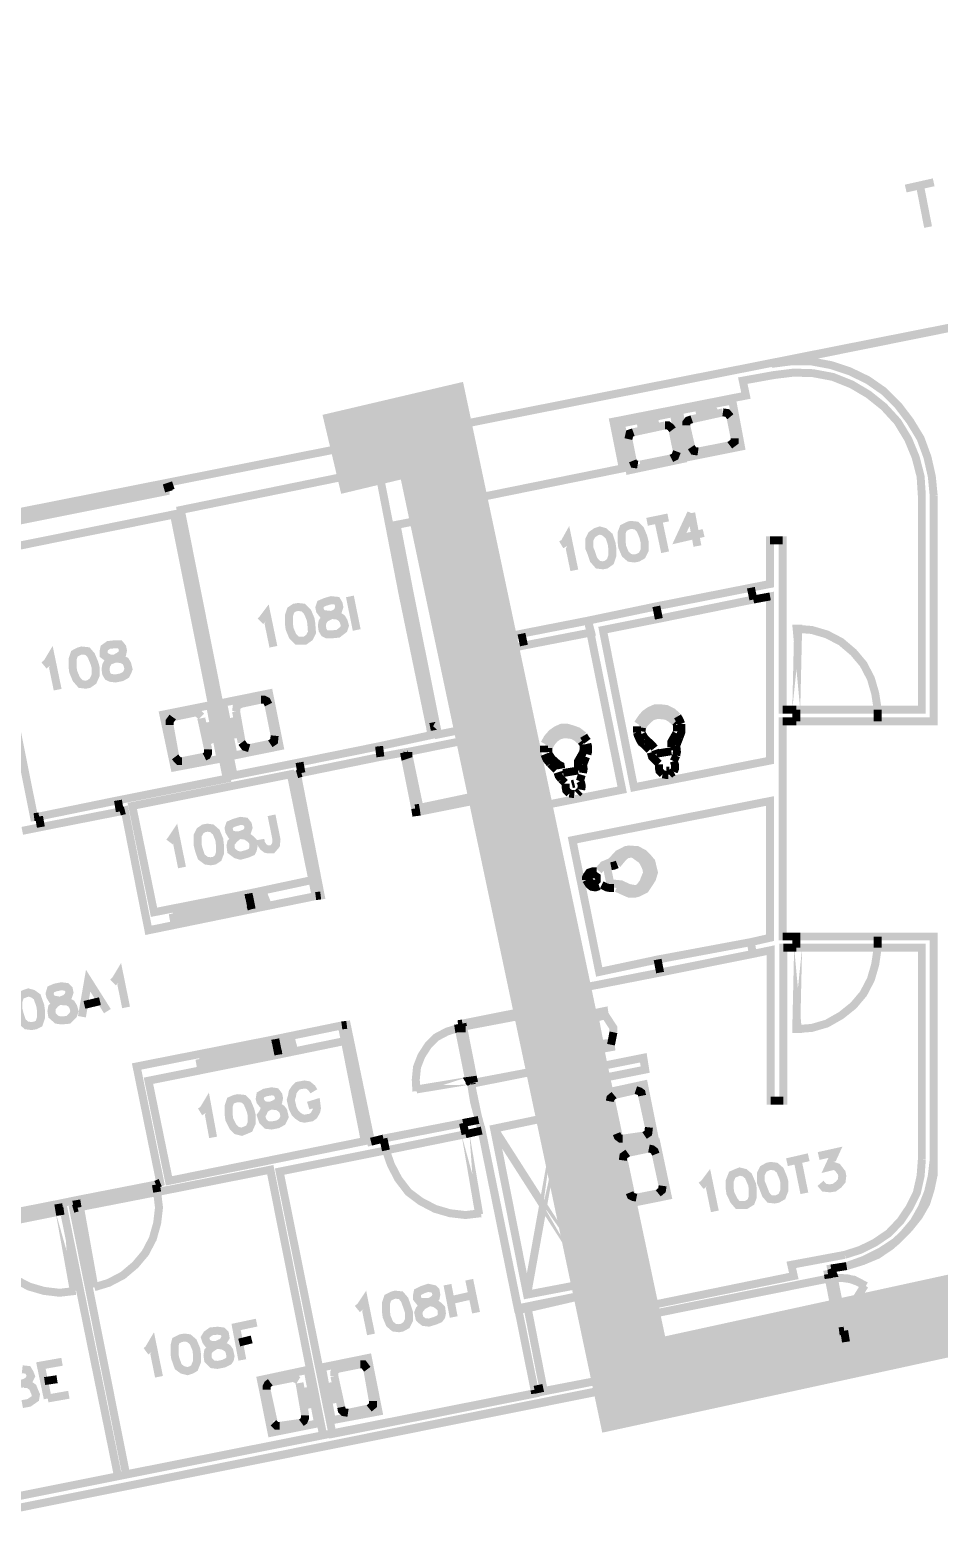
# Model space of a CAD drawing. Header units: millimetres. Extents: x 80 to 209, y 131 to 194.
# Drawn here: x 146.76 to 172.56, y 152.15 to 194.35 of the extents above; entities that cross this region are included whole.
import ezdxf

# ---------------------------------------------------------------- set-up
doc = ezdxf.new("R2010")
doc.units = ezdxf.units.MM
doc.layers.add('H', color=7, linetype='Continuous')
doc.layers.add('P', color=7, linetype='Continuous')

msp = doc.modelspace()

# ---------------------------------------------------------------- hatches: boundary and pattern name
at = {"layer": 'H', "linetype": 'Continuous'}
for points in [[(155.063, 183.427), (155.593, 181.187), (159.05, 184.362), (155.063, 183.427)], [(155.593, 181.187), (159.05, 184.362), (157.286, 181.592), (155.593, 181.187)], [(159.05, 184.362), (157.286, 181.592), (164.783, 157.286), (159.05, 184.362)], [(157.286, 181.592), (164.783, 157.286), (163.001, 154.552), (157.286, 181.592)], [(164.783, 157.286), (163.001, 154.552), (181.293, 160.884), (164.783, 157.286)], [(163.001, 154.552), (181.293, 160.884), (183.603, 159.032), (163.001, 154.552)]]:
    msp.add_hatch(color=256, dxfattribs=at).paths.add_polyline_path(points)

# ---------------------------------------------------------------- linework, layer by layer
at = {"layer": 'P', "const_width": 0.226}
for points in [[(80.17, 167.525), (87.665, 130.869), (208.864, 155.134), (208.774, 183.885), (199.619, 183.885), (199.619, 194.239), (191.047, 194.239), (191.047, 186.567), (176.213, 186.567), (80.17, 167.525), (80.17, 167.525)], [(171.609, 189.847), (172.403, 190.024)], [(172.014, 189.936), (172.244, 188.754)], [(182.457, 165.153), (184.468, 165.153), (184.468, 183.48), (193.622, 183.48), (193.622, 169.474), (199.972, 169.474), (199.972, 182.668), (199.619, 182.668), (199.619, 186.567), (176.213, 186.567), (167.799, 184.873)], [(172.403, 181.134), (172.35, 181.681), (172.226, 182.227), (172.032, 182.757), (171.732, 183.25), (171.397, 183.691), (170.991, 184.097), (170.533, 184.415), (170.021, 184.662), (169.492, 184.838), (168.928, 184.944), (168.363, 184.944), (167.799, 184.873)], [(172.403, 181.134), (172.35, 181.681), (172.226, 182.227), (172.032, 182.757), (171.732, 183.25), (171.397, 183.691), (170.991, 184.097), (170.533, 184.415), (170.021, 184.662), (169.492, 184.838), (168.928, 184.944), (168.363, 184.944), (167.799, 184.873)], [(172.403, 181.134), (172.35, 181.681), (172.226, 182.227), (172.032, 182.757), (171.732, 183.25), (171.397, 183.691), (170.991, 184.097), (170.533, 184.415), (170.021, 184.662), (169.492, 184.838), (168.928, 184.944), (168.363, 184.944), (167.799, 184.873)], [(167.869, 184.556), (166.987, 184.397), (167.076, 183.974), (163.318, 183.233), (163.583, 181.91), (158.979, 180.975), (159.755, 177.024), (160.708, 177.218), (160.778, 176.883), (159.844, 176.689), (160.726, 172.226), (163.565, 172.791), (162.595, 177.588), (164.536, 177.994), (164.606, 177.641), (163.019, 177.324), (163.901, 172.861), (167.763, 173.62), (167.763, 178.276), (167.287, 178.188), (167.217, 178.523), (167.763, 178.629), (167.763, 179.864), (168.116, 179.864), (168.116, 175.066), (172.067, 175.066), (172.067, 181.134), (172.032, 181.681), (171.891, 182.227), (171.679, 182.739), (171.379, 183.233), (170.991, 183.656), (170.55, 184.009), (170.074, 184.291), (169.545, 184.503), (168.981, 184.609), (168.434, 184.626), (167.869, 184.556), (167.869, 184.556)], [(167.076, 183.974), (166.987, 184.397), (167.869, 184.556)], [(172.067, 181.134), (172.032, 181.681), (171.891, 182.227), (171.679, 182.739), (171.379, 183.233), (170.991, 183.656), (170.55, 184.009), (170.074, 184.291), (169.545, 184.503), (168.981, 184.609), (168.434, 184.626), (167.869, 184.556)], [(167.076, 183.974), (163.318, 183.233)], [(163.53, 183.18), (165.029, 183.48), (165.276, 182.174), (163.777, 181.857), (163.53, 183.18), (163.53, 183.18)], [(165.171, 183.55), (166.688, 183.833), (166.934, 182.527), (165.435, 182.227), (165.171, 183.55), (165.171, 183.55)], [(165.541, 183.303), (166.423, 183.497)], [(165.753, 183.568), (166.123, 183.621), (166.158, 183.55), (165.77, 183.48), (165.753, 183.568), (165.753, 183.568)], [(166.635, 183.374), (166.546, 183.48), (166.423, 183.497)], [(163.583, 181.91), (163.318, 183.233)], [(163.883, 182.933), (164.783, 183.127)], [(164.095, 183.18), (164.483, 183.268), (164.5, 183.162), (164.112, 183.092), (164.095, 183.18), (164.095, 183.18)], [(164.994, 183.003), (164.941, 183.074), (164.871, 183.127), (164.783, 183.127)], [(165.541, 183.303), (165.435, 183.268), (165.382, 183.198), (165.382, 183.127)], [(165.523, 182.51), (165.382, 183.127)], [(166.635, 183.374), (166.758, 182.757)], [(163.883, 182.933), (163.777, 182.898), (163.742, 182.739)], [(163.865, 182.122), (163.742, 182.739)], [(164.994, 183.003), (165.118, 182.386)], [(166.617, 182.563), (166.758, 182.668), (166.758, 182.757)], [(164.959, 182.192), (164.077, 182.016)], [(164.959, 182.192), (165.065, 182.245), (165.118, 182.386)], [(165.523, 182.51), (165.594, 182.404), (165.717, 182.386)], [(166.617, 182.563), (165.717, 182.386)], [(142.963, 151.924), (142.946, 152.047), (149.26, 153.317), (155.081, 154.481), (163.266, 156.104), (162.789, 158.521), (160.867, 158.133), (160.602, 158.08), (159.579, 163.124), (159.367, 163.918), (159.279, 164.447), (161.413, 164.871), (158.221, 180.516), (156.968, 180.269), (156.651, 181.875), (151.042, 180.728), (151.059, 180.64), (113.718, 173.143)], [(157.339, 178.329), (156.651, 181.875), (151.042, 180.728), (152.541, 173.196), (154.411, 173.567), (156.669, 174.025), (158.15, 174.343), (158.115, 174.572), (158.291, 174.607), (158.344, 174.36), (159.403, 174.572), (158.221, 180.516), (157.163, 180.305), (157.533, 178.382), (157.339, 178.329), (157.339, 178.329)], [(157.339, 178.329), (156.651, 181.875)], [(163.583, 181.91), (158.979, 180.975)], [(163.865, 182.122), (163.901, 182.033), (164.006, 182.016)], [(150.671, 181.363), (145.133, 180.269)], [(145.15, 180.217), (150.707, 181.345)], [(150.707, 181.257), (150.671, 181.381), (150.83, 181.434)], [(145.15, 180.199), (150.707, 181.328)], [(145.15, 180.164), (150.707, 181.275)], [(159.755, 177.024), (158.979, 180.975)], [(172.403, 181.134), (172.403, 174.731), (168.116, 174.731), (168.116, 168.628), (172.403, 168.628), (172.403, 162.295)], [(172.067, 175.066), (172.067, 181.134)], [(172.403, 174.731), (172.403, 181.134)], [(150.848, 180.605), (145.38, 179.493), (146.879, 172.014), (147.02, 172.032), (149.26, 172.491), (152.347, 173.108), (150.848, 180.605), (150.848, 180.605)], [(152.347, 173.108), (150.848, 180.605)], [(152.541, 173.196), (151.042, 180.728)], [(157.339, 178.329), (157.533, 178.382), (157.163, 180.305), (158.221, 180.516)], [(159.403, 174.572), (158.221, 180.516)], [(164.271, 180.393), (164.871, 180.516)], [(164.271, 180.393), (164.871, 180.516)], [(165.523, 180.64), (165.188, 179.917), (165.876, 180.075)], [(165.523, 180.64), (165.188, 179.917), (165.876, 180.075)], [(165.523, 180.64), (165.7, 179.705)], [(165.523, 180.64), (165.7, 179.705)], [(161.837, 179.74), (161.925, 179.793), (162.013, 179.952), (162.207, 179.017)], [(161.837, 179.74), (161.925, 179.793), (162.013, 179.952), (162.207, 179.017)], [(162.825, 180.111), (162.701, 180.023), (162.631, 179.881), (162.631, 179.652), (162.683, 179.529), (162.754, 179.317), (162.878, 179.176), (163.019, 179.158), (163.107, 179.176), (163.23, 179.264), (163.283, 179.423), (163.283, 179.652), (163.266, 179.776), (163.195, 179.987), (163.054, 180.111), (162.93, 180.146), (162.825, 180.111), (162.825, 180.111)], [(162.825, 180.111), (162.701, 180.023), (162.631, 179.881), (162.631, 179.652), (162.683, 179.529), (162.754, 179.317), (162.878, 179.176), (163.019, 179.158), (163.107, 179.176), (163.23, 179.264), (163.283, 179.423), (163.283, 179.652), (163.266, 179.776), (163.195, 179.987), (163.054, 180.111), (162.93, 180.146), (162.825, 180.111), (162.825, 180.111)], [(163.742, 180.287), (163.601, 180.217), (163.548, 180.075), (163.548, 179.846), (163.565, 179.687), (163.654, 179.476), (163.777, 179.37), (163.901, 179.352), (164.006, 179.37), (164.13, 179.44), (164.2, 179.582), (164.2, 179.828), (164.165, 179.97), (164.077, 180.181), (163.971, 180.287), (163.812, 180.305), (163.742, 180.287), (163.742, 180.287)], [(163.742, 180.287), (163.601, 180.217), (163.548, 180.075), (163.548, 179.846), (163.565, 179.687), (163.654, 179.476), (163.777, 179.37), (163.901, 179.352), (164.006, 179.37), (164.13, 179.44), (164.2, 179.582), (164.2, 179.828), (164.165, 179.97), (164.077, 180.181), (163.971, 180.287), (163.812, 180.305), (163.742, 180.287), (163.742, 180.287)], [(164.588, 180.446), (164.783, 179.529)], [(164.588, 180.446), (164.783, 179.529)], [(167.763, 178.629), (167.763, 179.864)], [(167.763, 179.864), (168.116, 179.864)], [(168.116, 175.066), (168.116, 179.864)], [(146.879, 172.014), (145.38, 179.493)], [(158.115, 174.572), (158.291, 174.607), (157.533, 178.382), (157.339, 178.329), (158.115, 174.572), (158.115, 174.572)], [(164.606, 177.641), (167.287, 178.188), (167.217, 178.523), (164.536, 177.994), (164.606, 177.641), (164.606, 177.641)], [(167.763, 178.629), (167.217, 178.523)], [(167.287, 178.188), (167.217, 178.523)], [(154.27, 177.959), (154.164, 177.888), (154.111, 177.729), (154.111, 177.5), (154.129, 177.359), (154.217, 177.147), (154.34, 177.024), (154.57, 177.024), (154.693, 177.112), (154.764, 177.253), (154.746, 177.5), (154.728, 177.624), (154.64, 177.835), (154.517, 177.959), (154.376, 177.976), (154.27, 177.959), (154.27, 177.959)], [(155.134, 178.118), (155.011, 178.065), (154.975, 177.959), (154.993, 177.871), (155.063, 177.782), (155.169, 177.765), (155.346, 177.747), (155.504, 177.729), (155.61, 177.659), (155.663, 177.571), (155.698, 177.447), (155.663, 177.341), (155.504, 177.218), (155.328, 177.2), (155.187, 177.2), (155.116, 177.236), (155.063, 177.324), (155.046, 177.447), (155.063, 177.553), (155.134, 177.659), (155.275, 177.729), (155.434, 177.8), (155.504, 177.871), (155.54, 177.976), (155.522, 178.065), (155.469, 178.153), (155.31, 178.17), (155.134, 178.118), (155.134, 178.118)], [(155.84, 178.276), (156.034, 177.324)], [(164.536, 177.994), (162.595, 177.588)], [(164.606, 177.641), (164.536, 177.994)], [(167.763, 178.276), (167.287, 178.188)], [(167.763, 173.62), (167.763, 178.276)], [(153.3, 177.571), (153.37, 177.641), (153.476, 177.782), (153.67, 176.848)], [(160.778, 176.883), (162.683, 177.253), (162.595, 177.588), (160.708, 177.218), (160.778, 176.883), (160.778, 176.883)], [(163.565, 172.791), (162.595, 177.588)], [(164.606, 177.641), (163.019, 177.324)], [(160.708, 177.218), (159.755, 177.024)], [(160.778, 176.883), (160.708, 177.218)], [(163.901, 172.861), (163.019, 177.324)], [(170.815, 175.066), (170.744, 175.525), (170.621, 175.948), (170.409, 176.354), (170.127, 176.689), (169.774, 176.989), (169.369, 177.2), (168.945, 177.324), (168.504, 177.359)], [(168.504, 175.066), (168.557, 177.359), (168.504, 177.359), (168.504, 175.066)], [(147.161, 176.318), (147.249, 176.389), (147.355, 176.565), (147.549, 175.63)], [(148.167, 176.724), (148.026, 176.653), (147.973, 176.495), (147.973, 176.265), (147.99, 176.142), (148.078, 175.93), (148.202, 175.789), (148.343, 175.772), (148.431, 175.789), (148.555, 175.877), (148.625, 176.036), (148.625, 176.265), (148.59, 176.389), (148.502, 176.601), (148.396, 176.724), (148.237, 176.742), (148.167, 176.724), (148.167, 176.724)], [(148.996, 176.9), (148.872, 176.812), (148.855, 176.724), (148.855, 176.618), (148.925, 176.565), (149.031, 176.512), (149.225, 176.512), (149.366, 176.495), (149.472, 176.442), (149.525, 176.354), (149.56, 176.213), (149.525, 176.124), (149.49, 176.054), (149.366, 175.983), (149.19, 175.948), (149.049, 175.966), (148.978, 176.001), (148.925, 176.089), (148.908, 176.213), (148.925, 176.318), (148.996, 176.442), (149.137, 176.495), (149.296, 176.583), (149.384, 176.653), (149.401, 176.742), (149.384, 176.83), (149.313, 176.918), (149.172, 176.918), (148.996, 176.9), (148.996, 176.9)], [(160.778, 176.883), (159.844, 176.689), (160.726, 172.226)], [(152.241, 175.26), (152.541, 173.761), (153.846, 174.025), (153.547, 175.525), (152.241, 175.26), (152.241, 175.26)], [(151.871, 175.189), (152.171, 173.673), (150.865, 173.426), (150.548, 174.925), (151.871, 175.189), (151.871, 175.189)], [(153.317, 175.348), (152.735, 175.225), (152.629, 175.154), (152.612, 175.013)], [(152.612, 175.013), (152.77, 174.131)], [(153.529, 175.207), (153.476, 175.313), (153.405, 175.348), (153.317, 175.348)], [(153.705, 174.325), (153.529, 175.207)], [(164.006, 174.66), (164.112, 174.819), (164.218, 174.943), (164.342, 175.031), (164.5, 175.101), (164.659, 175.101), (164.818, 175.084), (164.994, 174.995), (165.135, 174.872)], [(168.116, 175.066), (168.504, 175.066)], [(168.504, 174.731), (168.504, 175.066)], [(168.504, 175.066), (170.815, 175.066)], [(170.815, 175.066), (172.067, 175.066)], [(170.815, 174.731), (170.815, 175.066)], [(150.724, 174.625), (150.724, 174.731), (150.813, 174.854)], [(150.883, 173.743), (150.724, 174.625)], [(150.83, 174.854), (151.43, 174.978), (151.518, 174.978), (151.624, 174.872)], [(151.624, 174.819), (151.818, 173.937)], [(151.888, 174.607), (151.959, 174.237), (151.871, 174.202), (151.8, 174.59), (151.888, 174.607), (151.888, 174.607)], [(152.453, 174.713), (152.541, 174.36), (152.629, 174.36), (152.541, 174.731), (152.453, 174.713), (152.453, 174.713)], [(158.291, 174.607), (158.115, 174.572), (158.291, 174.607), (158.291, 174.607)], [(159.403, 174.572), (158.344, 174.36), (158.291, 174.607)], [(164.13, 174.554), (164.2, 174.678), (164.306, 174.784), (164.412, 174.872), (164.536, 174.907), (164.659, 174.907), (164.818, 174.89), (164.941, 174.819), (165.065, 174.713)], [(165.065, 174.713), (165.118, 174.66)], [(165.118, 174.625), (165.118, 174.449)], [(165.135, 174.872), (165.188, 174.784), (165.241, 174.66)], [(165.241, 174.66), (165.241, 174.572), (165.241, 174.413), (165.188, 174.272)], [(168.116, 168.628), (168.116, 174.731)], [(168.116, 174.731), (168.504, 174.731)], [(170.815, 174.731), (168.504, 174.731)], [(170.815, 174.731), (172.403, 174.731)], [(145.327, 160.602), (147.567, 161.043), (148.078, 161.149), (150.336, 161.59), (150.46, 161.643), (149.789, 164.941), (153.723, 165.717), (155.61, 166.105), (155.751, 166.123), (156.439, 162.807), (156.792, 162.895), (159.05, 163.336), (159.491, 163.424), (159.279, 164.447), (159.367, 164.483), (161.413, 164.871), (159.508, 174.272), (157.498, 173.867), (157.374, 173.849), (157.374, 173.849)], [(153.582, 174.096), (153.688, 174.166), (153.705, 174.325)], [(158.115, 174.572), (158.15, 174.343), (156.669, 174.025)], [(157.498, 173.867), (159.508, 174.272)], [(159.826, 172.702), (159.508, 174.272)], [(161.361, 174.096), (161.449, 174.255), (161.572, 174.396), (161.696, 174.484), (161.854, 174.554), (161.996, 174.554), (162.172, 174.502), (162.313, 174.449), (162.472, 174.325)], [(161.466, 173.972), (161.555, 174.131), (161.643, 174.237), (161.766, 174.325), (161.89, 174.36), (162.013, 174.36), (162.154, 174.343), (162.278, 174.272), (162.401, 174.166)], [(162.472, 174.325), (162.525, 174.237), (162.578, 174.166)], [(163.989, 174.413), (163.989, 174.59)], [(164.183, 174.078), (164.112, 174.131), (164.077, 174.184), (164.006, 174.343), (163.989, 174.413)], [(164.112, 174.449), (164.13, 174.554)], [(164.218, 174.237), (164.183, 174.29), (164.13, 174.378)], [(164.218, 174.237), (164.412, 174.061), (164.483, 173.972)], [(164.959, 174.008), (164.959, 174.149), (165.1, 174.396)], [(165.1, 174.043), (165.188, 174.272)], [(157.374, 173.849), (156.704, 173.725), (154.464, 173.267), (154.34, 173.232), (155.011, 169.792), (154.869, 169.774), (153.053, 169.404), (150.125, 168.804), (149.454, 172.208), (149.313, 172.173), (147.073, 171.732), (146.544, 171.626)], [(151.818, 173.937), (151.818, 173.831), (151.783, 173.761), (151.712, 173.725)], [(152.77, 174.131), (152.859, 174.008), (152.982, 173.972)], [(152.982, 173.972), (153.582, 174.096)], [(156.669, 174.025), (154.411, 173.567)], [(156.704, 173.725), (156.669, 174.025)], [(156.704, 173.725), (157.374, 173.849)], [(157.374, 173.849), (157.392, 173.761), (157.498, 173.796), (157.498, 173.867)], [(157.392, 173.761), (157.374, 173.849)], [(157.392, 173.761), (157.498, 173.796), (157.815, 172.279), (157.692, 172.261), (157.392, 173.761), (157.392, 173.761)], [(157.498, 173.796), (157.392, 173.761)], [(157.498, 173.796), (157.498, 173.867)], [(161.343, 173.849), (161.343, 174.043)], [(161.519, 173.531), (161.431, 173.637), (161.396, 173.708), (161.361, 173.796)], [(161.466, 173.867), (161.466, 173.972)], [(161.572, 173.673), (161.466, 173.831)], [(162.313, 173.443), (162.313, 173.602), (162.454, 173.849)], [(162.401, 174.166), (162.454, 174.096)], [(162.472, 174.078), (162.472, 173.937), (162.454, 173.849)], [(162.578, 174.096), (162.595, 174.025), (162.595, 173.867), (162.578, 173.796)], [(164.183, 174.078), (164.342, 173.919)], [(164.483, 173.655), (164.412, 173.725), (164.377, 173.849)], [(164.536, 173.814), (164.5, 173.919)], [(164.959, 173.884), (164.536, 173.814)], [(164.959, 174.008), (164.994, 173.919)], [(165.029, 173.602), (165.1, 173.761)], [(165.1, 174.043), (165.118, 173.867), (165.1, 173.761)], [(151.077, 173.602), (150.989, 173.602), (150.936, 173.655), (150.883, 173.725)], [(151.694, 173.725), (151.077, 173.602)], [(152.541, 173.196), (154.411, 173.567)], [(154.464, 173.267), (154.411, 173.567)], [(154.464, 173.267), (156.704, 173.725)], [(161.519, 173.531), (161.696, 173.355)], [(161.572, 173.673), (161.749, 173.514), (161.819, 173.478), (161.837, 173.39)], [(162.313, 173.337), (161.89, 173.267)], [(162.313, 173.443), (162.313, 173.337)], [(162.454, 173.496), (162.542, 173.725)], [(162.454, 173.496), (162.472, 173.39), (162.454, 173.267)], [(167.763, 173.62), (163.901, 172.861)], [(164.483, 173.655), (164.606, 173.531)], [(164.712, 173.232), (164.624, 173.32), (164.606, 173.408), (164.606, 173.514)], [(164.818, 173.337), (164.906, 173.337)], [(165.029, 173.602), (165.065, 173.496), (165.065, 173.39), (165.029, 173.302)], [(149.26, 172.491), (152.347, 173.108)], [(154.781, 170.233), (154.164, 173.232), (149.666, 172.332), (150.283, 169.316), (152.964, 169.845), (154.781, 170.233), (154.781, 170.233)], [(149.666, 172.332), (154.164, 173.232)], [(154.164, 173.232), (154.869, 169.774)], [(154.34, 173.232), (154.464, 173.267)], [(155.011, 169.792), (154.34, 173.232)], [(161.837, 173.09), (161.766, 173.179), (161.731, 173.284)], [(161.837, 173.09), (161.943, 172.985)], [(161.89, 173.267), (161.854, 173.32)], [(162.066, 172.685), (161.978, 172.773), (161.96, 172.861), (161.96, 172.967)], [(162.207, 172.967), (162.137, 172.949)], [(162.366, 173.038), (162.419, 173.214)], [(162.366, 173.038), (162.401, 172.985), (162.419, 172.896), (162.401, 172.791)], [(164.871, 173.214), (164.8, 173.214), (164.712, 173.232)], [(165.029, 173.302), (164.959, 173.267), (164.906, 173.214)], [(149.26, 172.491), (147.02, 172.032)], [(149.26, 172.491), (149.313, 172.173)], [(157.815, 172.279), (159.826, 172.702)], [(157.815, 172.279), (157.833, 172.173), (159.861, 172.579)], [(161.078, 166.564), (159.861, 172.579)], [(163.565, 172.791), (160.726, 172.226)], [(162.207, 172.667), (162.066, 172.685)], [(169.88, 159.597), (168.363, 159.314), (168.434, 158.997), (164.042, 158.097), (162.719, 164.553), (164.218, 164.853), (164.165, 165.188), (162.666, 164.888), (162.207, 167.128), (164.641, 167.605), (164.571, 167.975), (162.913, 167.622), (162.154, 171.362), (167.763, 172.473), (167.763, 168.593), (167.217, 168.469), (167.27, 168.134), (167.781, 168.24), (167.781, 163.971), (168.134, 163.971), (168.134, 168.31), (172.067, 168.31), (172.067, 162.295)], [(162.366, 172.755), (162.295, 172.685)], [(147.073, 171.732), (149.313, 172.173)], [(149.313, 172.173), (149.454, 172.208)], [(149.454, 172.208), (150.125, 168.804)], [(150.283, 169.316), (149.666, 172.332)], [(153.617, 172.067), (153.758, 171.379), (153.741, 171.221), (153.635, 171.097), (153.529, 171.097), (153.458, 171.115), (153.388, 171.168), (153.317, 171.274), (153.3, 171.379)], [(157.815, 172.279), (157.692, 172.261)], [(157.833, 172.173), (157.709, 172.156), (157.692, 172.261)], [(167.763, 172.473), (162.154, 171.362)], [(167.763, 168.593), (167.763, 172.473)], [(146.544, 171.626), (147.073, 171.732)], [(146.879, 172.014), (147.02, 172.032)], [(147.02, 172.032), (147.073, 171.732)], [(150.724, 171.309), (150.777, 171.379), (150.883, 171.538), (151.077, 170.586)], [(151.694, 171.697), (151.589, 171.626), (151.518, 171.485), (151.518, 171.238), (151.553, 171.097), (151.624, 170.886), (151.765, 170.78), (151.888, 170.762), (151.994, 170.78), (152.1, 170.85), (152.153, 170.991), (152.153, 171.221), (152.135, 171.379), (152.047, 171.591), (151.924, 171.697), (151.8, 171.715), (151.694, 171.697), (151.694, 171.697)], [(152.559, 171.856), (152.435, 171.803), (152.4, 171.697), (152.418, 171.609), (152.471, 171.521), (152.576, 171.503), (152.77, 171.503), (152.894, 171.485), (153.017, 171.397), (153.088, 171.327), (153.106, 171.185), (153.088, 171.097), (153.053, 171.027), (152.929, 170.974), (152.735, 170.921), (152.612, 170.956), (152.471, 171.062), (152.453, 171.203), (152.471, 171.291), (152.559, 171.397), (152.665, 171.485), (152.859, 171.556), (152.929, 171.609), (152.964, 171.715), (152.947, 171.803), (152.876, 171.891), (152.735, 171.909), (152.559, 171.856), (152.559, 171.856)], [(162.913, 167.622), (162.154, 171.362)], [(163.407, 170.004), (163.636, 169.898), (163.759, 169.845), (163.936, 169.845), (164.006, 169.863), (164.112, 169.915), (164.218, 169.968), (164.324, 170.127), (164.412, 170.268), (164.465, 170.445), (164.43, 170.586), (164.394, 170.744), (164.289, 170.868), (164.165, 170.991), (163.989, 171.08), (163.759, 171.097), (163.671, 171.08), (163.53, 171.009), (163.46, 170.974), (163.248, 170.744), (163.124, 170.692), (163.036, 170.656), (162.895, 170.498)], [(163.23, 170.127), (163.336, 170.127), (163.53, 170.109), (163.759, 170.004), (163.971, 169.968), (164.059, 170.021), (164.165, 170.162), (164.218, 170.303), (164.271, 170.427), (164.253, 170.55), (164.2, 170.674), (164.13, 170.797), (164.006, 170.886), (163.883, 170.974), (163.777, 170.974), (163.689, 170.956), (163.601, 170.886), (163.424, 170.674)], [(162.842, 170.48), (162.736, 170.48), (162.631, 170.445), (162.578, 170.374), (162.542, 170.303), (162.542, 170.233)], [(163.248, 170.621), (163.142, 170.55), (163.23, 170.127)], [(163.248, 170.621), (163.336, 170.639), (163.424, 170.674)], [(152.964, 169.845), (154.781, 170.233)], [(162.542, 170.233), (162.631, 170.092), (162.701, 170.039), (162.807, 170.021), (162.913, 170.057)], [(162.789, 170.162), (162.842, 170.215), (162.842, 170.321), (162.789, 170.356), (162.701, 170.339), (162.683, 170.233), (162.719, 170.162), (162.789, 170.162), (162.789, 170.162)], [(162.983, 170.092), (163.124, 170.021), (163.213, 170.004), (163.336, 170.004)], [(150.283, 169.316), (152.964, 169.845)], [(152.982, 169.721), (150.813, 169.28)], [(151.165, 169.298), (153.423, 169.739), (153.458, 169.651), (151.183, 169.192), (151.165, 169.298), (151.165, 169.298)], [(152.982, 169.721), (152.964, 169.845)], [(152.964, 169.845), (153.053, 169.404)], [(153.053, 169.404), (154.869, 169.774)], [(154.869, 169.774), (155.011, 169.792)], [(150.125, 168.804), (153.053, 169.404)], [(150.813, 169.28), (150.848, 169.086), (153.017, 169.51)], [(153.053, 169.404), (153.017, 169.51)], [(164.641, 167.605), (167.27, 168.134), (167.217, 168.469), (164.571, 167.975), (164.641, 167.605), (164.641, 167.605)], [(167.27, 168.134), (167.217, 168.469), (167.763, 168.593)], [(167.27, 168.134), (167.781, 168.24), (167.781, 163.971)], [(168.504, 168.31), (168.504, 168.628), (168.116, 168.628)], [(168.134, 168.31), (168.134, 163.971)], [(168.134, 168.31), (168.504, 168.31)], [(168.557, 168.31), (168.504, 166), (168.557, 166), (168.557, 168.31)], [(170.815, 168.628), (168.504, 168.628)], [(168.504, 166), (168.945, 166.035), (169.369, 166.158), (169.774, 166.388), (170.127, 166.67), (170.409, 167.005), (170.621, 167.411), (170.744, 167.834), (170.815, 168.31)], [(168.504, 168.31), (170.815, 168.31)], [(170.815, 168.628), (172.403, 168.628)], [(170.815, 168.31), (170.815, 168.628)], [(170.815, 168.31), (172.067, 168.31)], [(172.067, 162.295), (172.067, 168.31)], [(172.403, 162.295), (172.403, 168.628)], [(164.571, 167.975), (162.913, 167.622)], [(164.641, 167.605), (164.571, 167.975)], [(148.237, 166.352), (148.414, 167.375), (148.96, 166.511)], [(148.237, 166.352), (148.414, 167.375), (148.96, 166.511)], [(149.119, 167.323), (149.19, 167.393), (149.296, 167.569), (149.49, 166.617)], [(149.119, 167.323), (149.19, 167.393), (149.296, 167.569), (149.49, 166.617)], [(164.641, 167.605), (162.207, 167.128), (162.666, 164.888)], [(146.614, 167.005), (146.491, 166.952), (146.438, 166.793), (146.438, 166.564), (146.473, 166.423), (146.544, 166.211), (146.667, 166.105), (146.808, 166.088), (146.914, 166.105), (147.02, 166.158), (147.073, 166.317), (147.073, 166.546), (147.055, 166.67), (146.967, 166.917), (146.844, 167.005), (146.72, 167.04), (146.614, 167.005), (146.614, 167.005)], [(146.614, 167.005), (146.491, 166.952), (146.438, 166.793), (146.438, 166.564), (146.473, 166.423), (146.544, 166.211), (146.667, 166.105), (146.808, 166.088), (146.914, 166.105), (147.02, 166.158), (147.073, 166.317), (147.073, 166.546), (147.055, 166.67), (146.967, 166.917), (146.844, 167.005), (146.72, 167.04), (146.614, 167.005), (146.614, 167.005)], [(147.479, 167.181), (147.355, 167.128), (147.32, 167.005), (147.338, 166.934), (147.391, 166.846), (147.496, 166.829), (147.69, 166.793), (147.814, 166.793), (147.937, 166.723), (147.99, 166.635), (148.026, 166.511), (147.99, 166.405), (147.849, 166.264), (147.655, 166.247), (147.532, 166.264), (147.391, 166.388), (147.373, 166.511), (147.391, 166.617), (147.479, 166.723), (147.585, 166.793), (147.761, 166.864), (147.849, 166.934), (147.884, 167.04), (147.867, 167.128), (147.796, 167.199), (147.655, 167.217), (147.479, 167.181), (147.479, 167.181)], [(147.479, 167.181), (147.355, 167.128), (147.32, 167.005), (147.338, 166.934), (147.391, 166.846), (147.496, 166.829), (147.69, 166.793), (147.814, 166.793), (147.937, 166.723), (147.99, 166.635), (148.026, 166.511), (147.99, 166.405), (147.849, 166.264), (147.655, 166.247), (147.532, 166.264), (147.391, 166.388), (147.373, 166.511), (147.391, 166.617), (147.479, 166.723), (147.585, 166.793), (147.761, 166.864), (147.849, 166.934), (147.884, 167.04), (147.867, 167.128), (147.796, 167.199), (147.655, 167.217), (147.479, 167.181), (147.479, 167.181)], [(148.308, 166.688), (148.749, 166.793)], [(148.308, 166.688), (148.749, 166.793)], [(159.032, 166.158), (158.909, 166.141)], [(159.032, 166.158), (158.909, 166.141)], [(159.032, 166.158), (158.909, 166.141)], [(159.032, 166.158), (161.078, 166.564)], [(159.05, 166.07), (159.032, 166.158)], [(159.05, 166.07), (159.032, 166.158)], [(159.05, 166.07), (159.032, 166.158)], [(159.05, 166.07), (161.096, 166.458)], [(161.413, 164.871), (161.096, 166.458)], [(162.454, 166.388), (163.054, 166.511), (163.072, 166.388), (162.789, 166.317)], [(162.789, 166.317), (162.93, 165.576), (163.23, 165.612), (163.248, 165.488), (162.666, 165.382), (162.454, 166.388)], [(163.318, 165.911), (163.318, 166.035), (163.248, 166.141), (163.054, 166.441)], [(148.114, 160.937), (148.59, 158.679), (148.184, 160.937), (148.114, 160.937), (148.114, 160.937)], [(149.789, 164.941), (153.723, 165.717), (153.811, 165.276)], [(153.723, 165.717), (155.61, 166.105)], [(155.61, 166.105), (155.751, 166.123)], [(155.61, 166.105), (155.751, 166.123)], [(155.61, 166.105), (155.751, 166.123)], [(155.61, 166.105), (156.263, 162.825)], [(155.61, 166.105), (156.263, 162.825)], [(156.439, 162.807), (155.751, 166.123)], [(156.439, 162.807), (155.751, 166.123)], [(156.439, 162.807), (155.751, 166.123)], [(158.926, 166.035), (158.591, 165.929), (158.291, 165.77), (158.062, 165.541), (157.868, 165.241), (157.745, 164.924), (157.709, 164.571), (157.727, 164.236)], [(159.05, 166.07), (158.926, 166.035), (158.909, 166.141)], [(159.05, 166.07), (158.926, 166.035), (158.909, 166.141)], [(158.926, 166.035), (158.909, 166.141)], [(159.05, 166.07), (158.926, 166.035)], [(159.226, 164.536), (158.926, 166.035)], [(159.015, 166.123), (159.015, 165.911)], [(159.05, 166.07), (159.35, 164.553)], [(163.248, 165.559), (163.318, 165.911)], [(149.789, 164.941), (153.723, 165.717)], [(149.789, 164.941), (153.723, 165.717)], [(155.698, 165.664), (153.811, 165.276), (150.125, 164.536), (150.707, 161.696), (156.263, 162.825), (155.698, 165.664), (155.698, 165.664)], [(153.741, 165.594), (151.571, 165.153)], [(153.741, 165.594), (151.571, 165.153)], [(153.741, 165.594), (151.571, 165.153)], [(151.571, 165.153), (151.606, 164.959), (153.793, 165.4)], [(151.571, 165.153), (151.606, 164.959), (153.793, 165.4)], [(151.571, 165.153), (151.606, 164.959), (153.793, 165.4)], [(151.924, 165.171), (154.199, 165.612), (154.217, 165.541), (151.941, 165.082), (151.924, 165.171), (154.199, 165.612), (154.217, 165.541), (151.941, 165.082), (151.924, 165.171), (154.199, 165.612), (154.217, 165.541), (151.941, 165.082), (151.924, 165.171), (151.924, 165.171)], [(153.741, 165.594), (153.723, 165.717)], [(153.741, 165.594), (153.723, 165.717)], [(153.741, 165.594), (153.723, 165.717)], [(153.811, 165.276), (153.723, 165.717)], [(153.811, 165.276), (153.723, 165.717)], [(153.811, 165.276), (153.793, 165.4)], [(153.811, 165.276), (153.793, 165.4)], [(153.811, 165.276), (153.793, 165.4)], [(153.811, 165.276), (155.698, 165.664)], [(155.698, 165.664), (156.263, 162.825)], [(150.46, 161.643), (149.789, 164.941)], [(150.46, 161.643), (149.789, 164.941)], [(150.125, 164.536), (153.811, 165.276)], [(150.125, 164.536), (153.811, 165.276)], [(150.125, 164.536), (153.811, 165.276)], [(164.218, 164.853), (164.165, 165.188), (162.666, 164.888)], [(164.165, 165.188), (162.666, 164.888)], [(164.165, 165.188), (162.666, 164.888)], [(164.165, 165.188), (164.218, 164.853), (162.719, 164.553)], [(164.165, 165.188), (164.218, 164.853), (162.719, 164.553)], [(150.125, 164.536), (150.707, 161.696)], [(150.125, 164.536), (150.707, 161.696)], [(159.226, 164.536), (157.727, 164.289), (159.226, 164.536), (159.226, 164.536)], [(159.279, 164.447), (159.226, 164.536), (159.35, 164.553), (159.367, 164.483)], [(159.279, 164.447), (159.226, 164.536), (159.35, 164.553), (159.367, 164.483)], [(159.35, 164.553), (159.226, 164.536), (159.244, 164.447)], [(159.35, 164.553), (159.226, 164.536), (159.244, 164.447)], [(159.244, 164.447), (161.413, 164.871), (159.244, 164.447), (159.244, 164.447)], [(162.719, 164.553), (164.042, 158.097)], [(162.719, 164.553), (164.042, 158.097)], [(151.589, 163.654), (151.677, 163.707), (151.783, 163.883), (151.959, 162.93)], [(151.589, 163.654), (151.677, 163.707), (151.783, 163.883), (151.959, 162.93)], [(152.576, 164.024), (152.453, 163.971), (152.4, 163.812), (152.4, 163.583), (152.418, 163.442), (152.523, 163.23), (152.629, 163.124), (152.77, 163.089), (152.859, 163.124), (152.982, 163.177), (153.053, 163.336), (153.053, 163.565), (153.017, 163.707), (152.929, 163.918), (152.823, 164.024), (152.665, 164.042), (152.576, 164.024), (152.576, 164.024)], [(152.576, 164.024), (152.453, 163.971), (152.4, 163.812), (152.4, 163.583), (152.418, 163.442), (152.523, 163.23), (152.629, 163.124), (152.77, 163.089), (152.859, 163.124), (152.982, 163.177), (153.053, 163.336), (153.053, 163.565), (153.017, 163.707), (152.929, 163.918), (152.823, 164.024), (152.665, 164.042), (152.576, 164.024), (152.576, 164.024)], [(153.423, 164.2), (153.3, 164.13), (153.282, 164.024), (153.3, 163.953), (153.37, 163.865), (153.458, 163.83), (153.635, 163.83), (153.793, 163.812), (153.899, 163.742), (153.952, 163.671), (153.988, 163.513), (153.952, 163.442), (153.917, 163.371), (153.793, 163.301), (153.617, 163.266), (153.476, 163.283), (153.37, 163.389), (153.317, 163.548), (153.37, 163.618), (153.423, 163.742), (153.547, 163.812), (153.723, 163.883), (153.811, 163.953), (153.829, 164.042), (153.811, 164.13), (153.741, 164.218), (153.617, 164.236), (153.423, 164.2), (153.423, 164.2)], [(153.423, 164.2), (153.3, 164.13), (153.282, 164.024), (153.3, 163.953), (153.37, 163.865), (153.458, 163.83), (153.635, 163.83), (153.793, 163.812), (153.899, 163.742), (153.952, 163.671), (153.988, 163.513), (153.952, 163.442), (153.917, 163.371), (153.793, 163.301), (153.617, 163.266), (153.476, 163.283), (153.37, 163.389), (153.317, 163.548), (153.37, 163.618), (153.423, 163.742), (153.547, 163.812), (153.723, 163.883), (153.811, 163.953), (153.829, 164.042), (153.811, 164.13), (153.741, 164.218), (153.617, 164.236), (153.423, 164.2), (153.423, 164.2)], [(154.817, 164.236), (154.764, 164.324), (154.658, 164.412), (154.552, 164.43), (154.358, 164.394), (154.287, 164.324), (154.217, 164.218), (154.199, 164.112), (154.164, 163.989), (154.217, 163.759), (154.287, 163.618), (154.358, 163.548), (154.464, 163.477), (154.552, 163.46), (154.746, 163.495), (154.817, 163.548), (154.887, 163.671), (154.905, 163.759), (154.887, 163.901), (154.658, 163.83)], [(154.817, 164.236), (154.764, 164.324), (154.658, 164.412), (154.552, 164.43), (154.358, 164.394), (154.287, 164.324), (154.217, 164.218), (154.199, 164.112), (154.164, 163.989), (154.217, 163.759), (154.287, 163.618), (154.358, 163.548), (154.464, 163.477), (154.552, 163.46), (154.746, 163.495), (154.817, 163.548), (154.887, 163.671), (154.905, 163.759), (154.887, 163.901), (154.658, 163.83)], [(159.491, 163.424), (159.279, 164.447)], [(159.491, 163.424), (159.279, 164.447)], [(163.16, 162.648), (162.878, 164.148), (164.183, 164.43), (164.483, 162.93), (163.16, 162.648), (163.16, 162.648)], [(163.16, 162.648), (162.878, 164.148), (164.183, 164.43), (164.483, 162.93), (163.16, 162.648), (163.16, 162.648)], [(163.336, 164.13), (163.23, 164.042), (163.213, 163.953)], [(163.336, 164.13), (163.23, 164.042), (163.213, 163.953)], [(163.336, 164.13), (163.953, 164.271)], [(163.336, 164.13), (163.953, 164.271)], [(164.13, 164.112), (164.112, 164.2), (164.059, 164.236), (163.953, 164.271)], [(164.13, 164.112), (164.112, 164.2), (164.059, 164.236), (163.953, 164.271)], [(164.13, 164.112), (164.324, 163.213)], [(164.13, 164.112), (164.324, 163.213)], [(163.407, 163.036), (163.23, 163.918)], [(163.407, 163.036), (163.23, 163.918)], [(167.781, 163.971), (168.134, 163.971)], [(167.781, 163.971), (168.134, 163.971)], [(159.05, 163.336), (156.792, 162.895)], [(159.05, 163.336), (159.491, 163.424)], [(159.05, 163.336), (159.491, 163.424)], [(159.12, 163.019), (159.05, 163.336)], [(159.12, 163.019), (159.05, 163.336)], [(160.867, 158.468), (162.719, 158.821), (161.784, 163.565), (159.932, 163.177), (160.867, 158.468), (160.867, 158.468)], [(162.719, 158.821), (161.784, 163.565), (159.932, 163.177), (160.867, 158.468), (162.719, 158.821), (162.719, 158.821)], [(159.932, 163.177), (161.784, 163.565)], [(159.932, 163.177), (161.784, 163.565)], [(161.784, 163.565), (160.867, 158.468), (161.784, 163.565), (161.784, 163.565)], [(162.719, 158.821), (161.784, 163.565)], [(162.719, 158.821), (161.784, 163.565)], [(163.142, 163.248), (163.072, 163.618), (163.16, 163.618), (163.248, 163.266), (163.142, 163.248), (163.142, 163.248)], [(163.142, 163.248), (163.072, 163.618), (163.16, 163.618), (163.248, 163.266), (163.142, 163.248), (163.142, 163.248)], [(164.2, 162.983), (164.306, 163.054), (164.324, 163.213)], [(164.2, 162.983), (164.306, 163.054), (164.324, 163.213)], [(150.707, 161.696), (156.263, 162.825)], [(150.707, 161.696), (156.263, 162.825)], [(161.325, 155.822), (161.343, 155.734), (163.266, 156.104), (162.789, 158.521), (160.867, 158.133), (160.62, 158.044), (159.579, 163.124), (159.12, 163.019), (156.863, 162.56), (153.846, 161.96), (155.346, 154.517), (161.096, 155.663), (161.078, 155.769), (161.325, 155.822), (161.325, 155.822)], [(156.439, 162.807), (156.792, 162.895)], [(156.439, 162.807), (156.792, 162.895)], [(156.863, 162.56), (156.792, 162.895)], [(156.863, 162.56), (156.792, 162.895)], [(156.863, 162.56), (159.12, 163.019)], [(159.12, 163.019), (159.579, 163.124)], [(159.12, 163.019), (159.579, 163.124)], [(159.12, 163.019), (159.508, 160.743), (159.12, 163.019), (159.12, 163.019)], [(159.579, 163.124), (160.62, 158.044)], [(159.579, 163.124), (160.62, 158.044)], [(162.719, 158.821), (159.932, 163.177), (162.719, 158.821), (162.719, 158.821)], [(160.867, 158.468), (159.932, 163.177)], [(160.867, 158.468), (159.932, 163.177)], [(163.548, 161.008), (163.23, 162.507), (164.536, 162.772), (164.853, 161.272), (163.548, 161.008), (163.548, 161.008)], [(163.548, 161.008), (163.23, 162.507), (164.536, 162.772), (164.853, 161.272), (163.548, 161.008), (163.548, 161.008)], [(163.407, 163.036), (163.442, 162.948), (163.513, 162.895), (163.583, 162.895)], [(163.407, 163.036), (163.442, 162.948), (163.513, 162.895), (163.583, 162.895)], [(164.2, 162.983), (163.583, 162.895)], [(164.2, 162.983), (163.583, 162.895)], [(153.846, 161.96), (156.863, 162.56)], [(153.846, 161.96), (156.863, 162.56)], [(156.863, 162.56), (157.004, 162.154), (157.215, 161.749), (157.498, 161.378), (157.85, 161.114), (158.256, 160.902), (158.679, 160.778), (159.12, 160.726), (159.561, 160.778)], [(163.724, 162.489), (163.601, 162.401), (163.583, 162.278)], [(163.724, 162.489), (163.601, 162.401), (163.583, 162.278)], [(163.724, 162.489), (164.324, 162.613)], [(163.724, 162.489), (164.324, 162.613)], [(164.518, 162.454), (164.483, 162.542), (164.412, 162.595), (164.324, 162.613)], [(164.518, 162.454), (164.483, 162.542), (164.412, 162.595), (164.324, 162.613)], [(164.518, 162.454), (164.712, 161.555)], [(164.518, 162.454), (164.712, 161.555)], [(168.24, 162.225), (168.857, 162.366)], [(168.24, 162.225), (168.857, 162.366)], [(168.24, 162.225), (168.857, 162.366)], [(168.24, 162.225), (168.857, 162.366)], [(169.139, 162.401), (169.616, 162.507), (169.422, 162.084), (169.563, 162.119), (169.668, 162.084), (169.792, 161.925), (169.81, 161.837), (169.792, 161.696), (169.704, 161.59), (169.58, 161.502), (169.457, 161.484), (169.298, 161.502), (169.192, 161.625)], [(169.139, 162.401), (169.616, 162.507), (169.422, 162.084), (169.563, 162.119), (169.668, 162.084), (169.792, 161.925), (169.81, 161.837), (169.792, 161.696), (169.704, 161.59), (169.58, 161.502), (169.457, 161.484), (169.298, 161.502), (169.192, 161.625)], [(169.139, 162.401), (169.616, 162.507), (169.422, 162.084), (169.563, 162.119), (169.668, 162.084), (169.792, 161.925), (169.81, 161.837), (169.792, 161.696), (169.704, 161.59), (169.58, 161.502), (169.457, 161.484), (169.298, 161.502), (169.192, 161.625)], [(169.139, 162.401), (169.616, 162.507), (169.422, 162.084), (169.563, 162.119), (169.668, 162.084), (169.792, 161.925), (169.81, 161.837), (169.792, 161.696), (169.704, 161.59), (169.58, 161.502), (169.457, 161.484), (169.298, 161.502), (169.192, 161.625)], [(155.081, 154.481), (153.582, 162.013), (150.372, 161.378), (148.114, 160.937), (147.99, 160.902), (149.49, 153.37), (155.081, 154.481), (155.081, 154.481)], [(150.372, 161.378), (153.582, 162.013)], [(150.372, 161.378), (153.582, 162.013)], [(153.582, 162.013), (155.081, 154.481)], [(153.582, 162.013), (155.081, 154.481)], [(153.846, 161.96), (155.346, 154.517)], [(153.846, 161.96), (155.346, 154.517)], [(163.53, 161.59), (163.442, 161.96), (163.548, 161.978), (163.601, 161.625), (163.53, 161.59), (163.53, 161.59)], [(163.53, 161.59), (163.442, 161.96), (163.548, 161.978), (163.601, 161.625), (163.53, 161.59), (163.53, 161.59)], [(163.777, 161.361), (163.583, 162.278)], [(163.777, 161.361), (163.583, 162.278)], [(166.811, 161.925), (166.688, 161.872), (166.617, 161.696), (166.617, 161.466), (166.635, 161.343), (166.74, 161.131), (166.846, 161.008), (167.076, 161.008), (167.217, 161.096), (167.27, 161.237), (167.27, 161.466), (167.252, 161.59), (167.146, 161.837), (167.04, 161.925), (166.899, 161.96), (166.811, 161.925), (166.811, 161.925)], [(166.811, 161.925), (166.688, 161.872), (166.617, 161.696), (166.617, 161.466), (166.635, 161.343), (166.74, 161.131), (166.846, 161.008), (167.076, 161.008), (167.217, 161.096), (167.27, 161.237), (167.27, 161.466), (167.252, 161.59), (167.146, 161.837), (167.04, 161.925), (166.899, 161.96), (166.811, 161.925), (166.811, 161.925)], [(166.811, 161.925), (166.688, 161.872), (166.617, 161.696), (166.617, 161.466), (166.635, 161.343), (166.74, 161.131), (166.846, 161.008), (167.076, 161.008), (167.217, 161.096), (167.27, 161.237), (167.27, 161.466), (167.252, 161.59), (167.146, 161.837), (167.04, 161.925), (166.899, 161.96), (166.811, 161.925), (166.811, 161.925)], [(166.811, 161.925), (166.688, 161.872), (166.617, 161.696), (166.617, 161.466), (166.635, 161.343), (166.74, 161.131), (166.846, 161.008), (167.076, 161.008), (167.217, 161.096), (167.27, 161.237), (167.27, 161.466), (167.252, 161.59), (167.146, 161.837), (167.04, 161.925), (166.899, 161.96), (166.811, 161.925), (166.811, 161.925)], [(167.693, 162.101), (167.569, 162.031), (167.499, 161.89), (167.499, 161.66), (167.552, 161.537), (167.64, 161.308), (167.746, 161.184), (167.887, 161.167), (167.975, 161.184), (168.099, 161.255), (168.169, 161.431), (168.169, 161.66), (168.134, 161.784), (168.046, 161.996), (167.922, 162.101), (167.781, 162.119), (167.693, 162.101), (167.693, 162.101)], [(167.693, 162.101), (167.569, 162.031), (167.499, 161.89), (167.499, 161.66), (167.552, 161.537), (167.64, 161.308), (167.746, 161.184), (167.887, 161.167), (167.975, 161.184), (168.099, 161.255), (168.169, 161.431), (168.169, 161.66), (168.134, 161.784), (168.046, 161.996), (167.922, 162.101), (167.781, 162.119), (167.693, 162.101), (167.693, 162.101)], [(167.693, 162.101), (167.569, 162.031), (167.499, 161.89), (167.499, 161.66), (167.552, 161.537), (167.64, 161.308), (167.746, 161.184), (167.887, 161.167), (167.975, 161.184), (168.099, 161.255), (168.169, 161.431), (168.169, 161.66), (168.134, 161.784), (168.046, 161.996), (167.922, 162.101), (167.781, 162.119), (167.693, 162.101), (167.693, 162.101)], [(167.693, 162.101), (167.569, 162.031), (167.499, 161.89), (167.499, 161.66), (167.552, 161.537), (167.64, 161.308), (167.746, 161.184), (167.887, 161.167), (167.975, 161.184), (168.099, 161.255), (168.169, 161.431), (168.169, 161.66), (168.134, 161.784), (168.046, 161.996), (167.922, 162.101), (167.781, 162.119), (167.693, 162.101), (167.693, 162.101)], [(168.54, 162.295), (168.734, 161.343)], [(168.54, 162.295), (168.734, 161.343)], [(168.54, 162.295), (168.734, 161.343)], [(168.54, 162.295), (168.734, 161.343)], [(169.88, 159.597), (170.321, 159.738), (170.744, 159.949), (171.133, 160.214), (171.468, 160.567), (171.715, 160.937), (171.926, 161.361), (172.032, 161.837), (172.067, 162.295)], [(169.88, 159.597), (170.321, 159.738), (170.744, 159.949), (171.133, 160.214), (171.468, 160.567), (171.715, 160.937), (171.926, 161.361), (172.032, 161.837), (172.067, 162.295)], [(169.88, 159.597), (170.321, 159.738), (170.744, 159.949), (171.133, 160.214), (171.468, 160.567), (171.715, 160.937), (171.926, 161.361), (172.032, 161.837), (172.067, 162.295)], [(169.933, 159.279), (170.392, 159.42), (170.815, 159.597), (171.203, 159.861), (171.538, 160.179), (171.838, 160.532), (172.067, 160.937), (172.244, 161.378), (172.35, 161.837), (172.403, 162.295)], [(169.933, 159.279), (170.392, 159.42), (170.815, 159.597), (171.203, 159.861), (171.538, 160.179), (171.838, 160.532), (172.067, 160.937), (172.244, 161.378), (172.35, 161.837), (172.403, 162.295)], [(171.697, 160.338), (171.979, 160.69), (172.191, 161.061), (172.314, 161.449), (172.403, 161.872), (172.403, 162.295)], [(150.336, 161.59), (148.078, 161.149)], [(150.336, 161.59), (150.46, 161.643)], [(150.336, 161.59), (150.46, 161.643)], [(150.372, 161.378), (150.336, 161.59)], [(150.372, 161.378), (150.336, 161.59)], [(164.588, 161.343), (164.694, 161.431), (164.712, 161.555)], [(164.588, 161.343), (164.694, 161.431), (164.712, 161.555)], [(165.806, 161.555), (165.894, 161.625), (166, 161.766), (166.194, 160.831)], [(165.806, 161.555), (165.894, 161.625), (166, 161.766), (166.194, 160.831)], [(165.806, 161.555), (165.894, 161.625), (166, 161.766), (166.194, 160.831)], [(165.806, 161.555), (165.894, 161.625), (166, 161.766), (166.194, 160.831)], [(147.567, 161.043), (148.078, 161.149)], [(147.567, 161.043), (148.078, 161.149)], [(148.114, 160.937), (148.078, 161.149)], [(148.114, 160.937), (148.078, 161.149)], [(148.114, 160.937), (150.372, 161.378)], [(148.59, 158.679), (148.996, 158.803), (149.401, 159.015), (149.754, 159.314), (150.036, 159.65), (150.248, 160.055), (150.372, 160.496), (150.424, 160.937), (150.372, 161.378)], [(163.777, 161.361), (163.812, 161.272), (163.883, 161.237), (163.971, 161.219)], [(163.777, 161.361), (163.812, 161.272), (163.883, 161.237), (163.971, 161.219)], [(164.588, 161.343), (163.971, 161.219)], [(164.588, 161.343), (163.971, 161.219)], [(147.726, 160.849), (141.746, 159.65), (142.487, 155.893), (143.563, 156.104), (143.863, 154.658), (142.716, 154.428), (143.175, 152.1), (149.26, 153.317), (147.726, 160.849), (147.726, 160.849)], [(145.327, 160.602), (147.567, 161.043)], [(145.362, 160.373), (147.602, 160.831)], [(147.726, 160.849), (147.602, 160.831), (147.567, 161.043)], [(147.726, 160.849), (147.602, 160.831), (147.567, 161.043)], [(147.602, 160.831), (148.008, 158.574), (147.602, 160.831), (147.602, 160.831)], [(147.726, 160.849), (149.26, 153.317)], [(147.726, 160.849), (149.26, 153.317)], [(147.99, 160.902), (148.114, 160.937)], [(147.99, 160.902), (148.114, 160.937)], [(147.99, 160.902), (149.49, 153.37)], [(147.99, 160.902), (149.49, 153.37)], [(145.362, 160.373), (145.486, 159.949), (145.697, 159.544), (145.979, 159.209), (146.332, 158.909), (146.738, 158.697), (147.161, 158.574), (147.602, 158.521), (148.061, 158.574)], [(169.933, 159.279), (170.427, 159.456), (170.886, 159.685), (171.344, 159.985), (171.697, 160.338)], [(168.434, 158.997), (168.363, 159.314), (169.88, 159.597)], [(168.434, 158.997), (168.363, 159.314), (169.88, 159.597)], [(169.933, 159.279), (169.492, 159.209), (169.915, 157.127), (162.348, 155.628), (146.262, 152.382), (134.549, 150.036), (132.309, 149.578), (131.233, 149.366), (129.064, 148.943), (128.87, 148.89), (126.7, 148.449), (126.383, 148.396), (123.666, 147.832), (121.444, 147.391), (117.122, 146.526), (114.864, 146.085), (111.707, 145.45), (113.63, 135.855), (128.305, 138.8), (145.591, 142.275), (145.574, 142.452), (145.344, 142.416)], [(168.434, 158.997), (164.042, 158.097)], [(168.434, 158.997), (164.042, 158.097)], [(169.721, 157.427), (169.863, 157.445), (169.545, 159.068), (169.404, 159.05), (169.721, 157.427), (169.721, 157.427)], [(169.404, 159.05), (169.545, 159.068), (169.492, 159.209)], [(169.404, 159.05), (169.545, 159.068), (169.492, 159.209)], [(169.404, 159.05), (169.422, 158.926)], [(169.404, 159.05), (169.422, 158.926)], [(169.492, 159.209), (169.933, 159.279)], [(169.492, 159.209), (169.933, 159.279)], [(157.903, 158.609), (157.762, 158.538), (157.745, 158.45), (157.745, 158.362), (157.815, 158.274), (157.921, 158.256), (158.115, 158.256), (158.256, 158.221), (158.362, 158.15), (158.433, 158.08), (158.45, 157.939), (158.433, 157.85), (158.38, 157.78), (158.256, 157.727), (158.08, 157.674), (157.939, 157.692), (157.868, 157.745), (157.815, 157.798), (157.78, 157.956), (157.815, 158.044), (157.903, 158.15), (158.027, 158.221), (158.186, 158.309), (158.274, 158.38), (158.291, 158.468), (158.274, 158.574), (158.221, 158.627), (158.062, 158.662), (157.903, 158.609), (157.903, 158.609)], [(157.903, 158.609), (157.762, 158.538), (157.745, 158.45), (157.745, 158.362), (157.815, 158.274), (157.921, 158.256), (158.115, 158.256), (158.256, 158.221), (158.362, 158.15), (158.433, 158.08), (158.45, 157.939), (158.433, 157.85), (158.38, 157.78), (158.256, 157.727), (158.08, 157.674), (157.939, 157.692), (157.868, 157.745), (157.815, 157.798), (157.78, 157.956), (157.815, 158.044), (157.903, 158.15), (158.027, 158.221), (158.186, 158.309), (158.274, 158.38), (158.291, 158.468), (158.274, 158.574), (158.221, 158.627), (158.062, 158.662), (157.903, 158.609), (157.903, 158.609)], [(158.609, 158.75), (158.785, 157.833)], [(158.609, 158.75), (158.785, 157.833)], [(159.226, 158.891), (159.42, 157.956)], [(159.226, 158.891), (159.42, 157.956)], [(160.867, 158.468), (162.719, 158.821)], [(160.867, 158.468), (162.719, 158.821)], [(163.724, 157.78), (169.422, 158.926)], [(163.724, 157.78), (169.422, 158.926)], [(170.48, 158.715), (170.145, 158.891), (169.792, 158.944), (169.422, 158.926)], [(170.48, 158.715), (170.233, 158.838), (169.986, 158.926), (169.704, 158.944), (169.422, 158.926)], [(169.704, 157.551), (170.445, 158.732), (169.704, 157.551), (170.445, 158.732), (169.704, 157.551), (169.704, 157.551)], [(156.051, 158.062), (156.139, 158.133), (156.245, 158.291), (156.439, 157.339)], [(156.051, 158.062), (156.139, 158.133), (156.245, 158.291), (156.439, 157.339)], [(157.057, 158.45), (156.916, 158.38), (156.863, 158.221), (156.863, 157.992), (156.88, 157.85), (156.968, 157.639), (157.092, 157.533), (157.233, 157.515), (157.321, 157.533), (157.445, 157.603), (157.515, 157.745), (157.515, 157.974), (157.462, 158.133), (157.392, 158.327), (157.286, 158.45), (157.127, 158.468), (157.057, 158.45), (157.057, 158.45)], [(157.057, 158.45), (156.916, 158.38), (156.863, 158.221), (156.863, 157.992), (156.88, 157.85), (156.968, 157.639), (157.092, 157.533), (157.233, 157.515), (157.321, 157.533), (157.445, 157.603), (157.515, 157.745), (157.515, 157.974), (157.462, 158.133), (157.392, 158.327), (157.286, 158.45), (157.127, 158.468), (157.057, 158.45), (157.057, 158.45)], [(158.697, 158.309), (159.314, 158.45)], [(158.697, 158.309), (159.314, 158.45)], [(160.62, 158.044), (160.884, 158.08), (162.789, 158.521)], [(160.62, 158.044), (160.884, 158.08), (162.789, 158.521)], [(163.266, 156.104), (162.789, 158.521)], [(163.266, 156.104), (162.789, 158.521)], [(161.078, 155.769), (161.325, 155.822), (160.884, 158.08), (160.62, 158.044), (161.078, 155.769), (161.078, 155.769)], [(163.724, 157.78), (164.006, 156.404), (169.704, 157.551), (169.721, 157.427)], [(163.724, 157.78), (164.006, 156.404), (169.704, 157.551), (169.721, 157.427)], [(151.906, 157.427), (151.783, 157.339), (151.73, 157.251), (151.765, 157.145), (151.818, 157.074), (151.924, 157.039), (152.118, 157.039), (152.241, 157.021), (152.365, 156.951), (152.418, 156.88), (152.453, 156.722), (152.435, 156.633), (152.4, 156.58), (152.259, 156.51), (152.083, 156.475), (151.941, 156.492), (151.888, 156.545), (151.818, 156.616), (151.8, 156.739), (151.818, 156.863), (151.906, 156.951), (152.012, 157.021), (152.206, 157.11), (152.259, 157.163), (152.312, 157.251), (152.294, 157.357), (152.224, 157.427), (152.083, 157.445), (151.906, 157.427), (151.906, 157.427)], [(151.906, 157.427), (151.783, 157.339), (151.73, 157.251), (151.765, 157.145), (151.818, 157.074), (151.924, 157.039), (152.118, 157.039), (152.241, 157.021), (152.365, 156.951), (152.418, 156.88), (152.453, 156.722), (152.435, 156.633), (152.4, 156.58), (152.259, 156.51), (152.083, 156.475), (151.941, 156.492), (151.888, 156.545), (151.818, 156.616), (151.8, 156.739), (151.818, 156.863), (151.906, 156.951), (152.012, 157.021), (152.206, 157.11), (152.259, 157.163), (152.312, 157.251), (152.294, 157.357), (152.224, 157.427), (152.083, 157.445), (151.906, 157.427), (151.906, 157.427)], [(152.788, 156.616), (152.612, 157.551), (153.194, 157.674)], [(152.788, 156.616), (152.612, 157.551), (153.194, 157.674)], [(169.721, 157.427), (169.863, 157.445)], [(169.721, 157.427), (169.863, 157.445)], [(169.915, 157.127), (169.863, 157.445)], [(169.915, 157.127), (169.863, 157.445)], [(134.549, 150.036), (169.915, 157.127), (134.549, 150.036), (134.549, 150.036)], [(150.054, 156.863), (150.125, 156.916), (150.23, 157.092), (150.424, 156.139)], [(150.054, 156.863), (150.125, 156.916), (150.23, 157.092), (150.424, 156.139)], [(151.042, 157.233), (150.901, 157.163), (150.865, 157.021), (150.865, 156.792), (150.883, 156.669), (150.971, 156.422), (151.095, 156.333), (151.236, 156.298), (151.342, 156.333), (151.43, 156.386), (151.5, 156.563), (151.5, 156.792), (151.483, 156.916), (151.395, 157.127), (151.271, 157.233), (151.148, 157.251), (151.042, 157.233), (151.042, 157.233)], [(151.042, 157.233), (150.901, 157.163), (150.865, 157.021), (150.865, 156.792), (150.883, 156.669), (150.971, 156.422), (151.095, 156.333), (151.236, 156.298), (151.342, 156.333), (151.43, 156.386), (151.5, 156.563), (151.5, 156.792), (151.483, 156.916), (151.395, 157.127), (151.271, 157.233), (151.148, 157.251), (151.042, 157.233), (151.042, 157.233)], [(152.7, 157.11), (153.053, 157.198)], [(152.7, 157.11), (153.053, 157.198)], [(147.267, 155.522), (147.073, 156.457), (147.673, 156.563)], [(147.267, 155.522), (147.073, 156.457), (147.673, 156.563)], [(155.046, 156.404), (155.328, 154.905), (156.651, 155.152), (156.351, 156.669), (155.046, 156.404), (155.046, 156.404)], [(155.046, 156.404), (155.328, 154.905), (156.651, 155.152), (156.351, 156.669), (155.046, 156.404), (155.046, 156.404)], [(156.139, 156.492), (155.522, 156.369), (155.434, 156.333), (155.399, 156.263), (155.399, 156.157)], [(156.139, 156.492), (155.522, 156.369), (155.434, 156.333), (155.399, 156.263), (155.399, 156.157)], [(156.333, 156.351), (156.228, 156.492), (156.139, 156.492)], [(156.333, 156.351), (156.228, 156.492), (156.139, 156.492)], [(149.26, 153.317), (143.175, 152.1), (142.716, 154.428), (143.863, 154.658), (143.563, 156.104), (142.487, 155.893)], [(146.491, 155.928), (146.65, 155.981), (146.738, 156.051), (146.791, 156.157), (146.756, 156.245), (146.703, 156.333), (146.544, 156.351)], [(146.491, 155.928), (146.65, 155.981), (146.738, 156.051), (146.791, 156.157), (146.756, 156.245), (146.703, 156.333), (146.544, 156.351)], [(147.179, 156.016), (147.532, 156.069)], [(147.179, 156.016), (147.532, 156.069)], [(154.64, 156.333), (154.94, 154.817), (153.617, 154.552), (153.317, 156.051), (154.64, 156.333), (154.64, 156.333)], [(154.64, 156.333), (154.94, 154.817), (153.617, 154.552), (153.317, 156.051), (154.64, 156.333), (154.64, 156.333)], [(153.599, 155.981), (154.217, 156.104), (154.287, 156.087), (154.376, 156.034)], [(153.599, 155.981), (154.217, 156.104), (154.287, 156.087), (154.376, 156.034)], [(155.399, 156.157), (155.593, 155.275)], [(155.399, 156.157), (155.593, 155.275)], [(156.492, 155.452), (156.333, 156.351)], [(156.492, 155.452), (156.333, 156.351)], [(163.266, 156.104), (161.343, 155.734), (161.325, 155.822)], [(163.266, 156.104), (161.343, 155.734), (161.325, 155.822)], [(146.597, 155.928), (146.72, 155.928), (146.844, 155.84), (146.879, 155.751), (146.932, 155.628), (146.914, 155.522), (146.738, 155.399), (146.544, 155.363)], [(146.597, 155.928), (146.72, 155.928), (146.844, 155.84), (146.879, 155.751), (146.932, 155.628), (146.914, 155.522), (146.738, 155.399), (146.544, 155.363)], [(147.267, 155.522), (147.867, 155.628)], [(147.267, 155.522), (147.867, 155.628)], [(153.476, 155.769), (153.476, 155.857), (153.511, 155.928), (153.582, 155.981)], [(153.476, 155.769), (153.476, 155.857), (153.511, 155.928), (153.582, 155.981)], [(153.67, 154.887), (153.476, 155.769)], [(153.67, 154.887), (153.476, 155.769)], [(154.411, 155.963), (154.57, 155.046)], [(154.411, 155.963), (154.57, 155.046)], [(154.658, 155.734), (154.728, 155.363), (154.64, 155.346), (154.552, 155.716), (154.658, 155.734), (154.658, 155.734)], [(154.658, 155.734), (154.728, 155.363), (154.64, 155.346), (154.552, 155.716), (154.658, 155.734), (154.658, 155.734)], [(155.258, 155.857), (155.328, 155.487), (155.416, 155.504), (155.346, 155.875), (155.258, 155.857), (155.258, 155.857)], [(155.258, 155.857), (155.328, 155.487), (155.416, 155.504), (155.346, 155.875), (155.258, 155.857), (155.258, 155.857)], [(155.346, 154.517), (161.096, 155.663)], [(161.325, 155.822), (161.078, 155.769)], [(161.325, 155.822), (161.078, 155.769)], [(161.078, 155.769), (161.096, 155.663)], [(161.078, 155.769), (161.096, 155.663)], [(155.593, 155.275), (155.61, 155.187), (155.663, 155.134), (155.787, 155.116)], [(155.593, 155.275), (155.61, 155.187), (155.663, 155.134), (155.787, 155.116)], [(155.787, 155.116), (156.386, 155.24)], [(155.787, 155.116), (156.386, 155.24)], [(156.386, 155.24), (156.492, 155.328), (156.492, 155.452)], [(156.386, 155.24), (156.492, 155.328), (156.492, 155.452)], [(153.846, 154.746), (153.758, 154.746), (153.67, 154.834)], [(153.846, 154.746), (153.758, 154.746), (153.67, 154.834)], [(154.464, 154.834), (153.846, 154.746)], [(154.464, 154.834), (153.846, 154.746)], [(154.57, 155.046), (154.57, 154.975), (154.534, 154.887), (154.464, 154.834)], [(154.57, 155.046), (154.57, 154.975), (154.534, 154.887), (154.464, 154.834)], [(149.49, 153.37), (155.081, 154.481)], [(149.49, 153.37), (155.081, 154.481)], [(143.175, 152.1), (149.26, 153.317)]]:
    msp.add_lwpolyline(points, dxfattribs=at)

doc.saveas('drawing.dxf')
